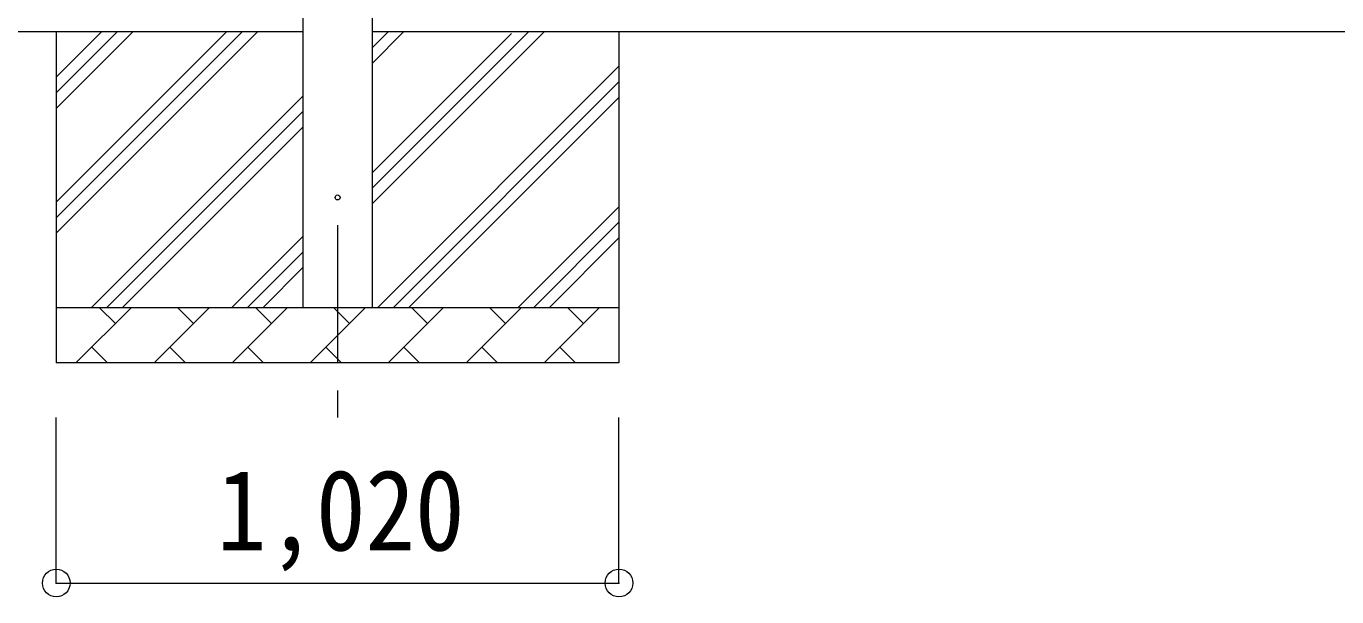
# Model space of a CAD drawing. Units: millimetres at full size, sheet at 1:50; details may follow other scales. Extents: x -14053 to 14053, y -9700 to 9700.
# Drawn here: x -9245 to -6869, y -6358 to -5323 of the extents above; entities that cross this region are included whole.
import ezdxf
from ezdxf.enums import TextEntityAlignment as Align

# ---------------------------------------------------------------- set-up
doc = ezdxf.new("R2010")
doc.units = ezdxf.units.MM
doc.header["$LTSCALE"] = 50
doc.header["$PDMODE"] = 32
doc.header["$PDSIZE"] = 50
doc.linetypes.add('CHAIN1', pattern=[8, 5, -1, 1, -1])
for name, color, linetype, lineweight in [('0-2_建具', 4, 'Continuous', 9), ('0-3_階段', 7, 'CHAIN1', 9), ('0-4_設備', 7, 'Continuous', 9), ('0-8_外構', 6, 'Continuous', 9)]:
    doc.layers.add(name, color=color, linetype=linetype, lineweight=lineweight)
doc.styles.add('ＭＳ ゴシック', font='')
doc.styles.get('ＭＳ ゴシック').set_extended_font_data('MS Gothic')

msp = doc.modelspace()

# ---------------------------------------------------------------- linework, layer by layer
at = {"layer": '0-2_建具'}
for p, q in [((-8742.78, -5833.64), (-8742.78, -2978.64)), ((-8617.78, -2978.64), (-8617.78, -5833.64))]:
    msp.add_line(p, q, dxfattribs=at)
msp.add_circle((-8680.28, -5633.64), 4.5, dxfattribs=at)
at = {"layer": '0-3_階段'}
msp.add_line((-8680.28, -5683.64), (-8680.28, -6032.64), dxfattribs=at)
at = {"layer": '0-4_設備'}
for p, q in [((-8742.78, -5333.64), (-9916.94, -5333.64)), ((-9190.28, -5333.64), (-9190.28, -5933.64)), ((-9190.28, -5698.69), (-8825.23, -5333.64)), ((-9190.28, -5642.12), (-8881.8, -5333.64)), ((-9190.28, -5670.41), (-8853.52, -5333.64)), ((-9190.28, -5472.42), (-9051.51, -5333.64)), ((-9190.28, -5415.85), (-9108.07, -5333.64)), ((-9190.28, -5444.13), (-9079.79, -5333.64)), ((-1069.78, -5333.64), (-8617.78, -5333.64)), ((-8617.78, -5390.75), (-8560.67, -5333.64)), ((-8617.78, -5362.46), (-8588.96, -5333.64)), ((-8617.78, -5617.02), (-8334.4, -5333.64)), ((-8617.78, -5645.31), (-8306.12, -5333.64)), ((-8617.78, -5588.74), (-8365.28, -5336.24)), ((-8170.28, -5333.64), (-8170.28, -5933.64)), ((-8608.13, -5833.64), (-8170.28, -5395.8)), ((-8579.84, -5833.64), (-8170.28, -5424.08)), ((-9127.24, -5833.64), (-8742.78, -5449.18)), ((-8551.56, -5833.64), (-8170.28, -5452.37)), ((-9098.96, -5833.64), (-8742.78, -5477.46)), ((-9070.67, -5833.64), (-8742.78, -5505.75)), ((-8353.57, -5833.64), (-8170.28, -5650.36)), ((-8325.28, -5833.64), (-8170.28, -5678.64)), ((-8872.68, -5833.64), (-8742.78, -5703.74)), ((-8297, -5833.64), (-8170.28, -5706.92)), ((-8844.4, -5833.64), (-8742.78, -5732.02)), ((-8816.12, -5833.64), (-8742.78, -5760.31)), ((-8170.28, -5833.64), (-9190.28, -5833.64)), ((-9154.55, -5933.64), (-9054.55, -5833.64)), ((-9083.1, -5862.19), (-9111.65, -5833.64)), ((-9013.13, -5933.64), (-8913.13, -5833.64)), ((-8941.68, -5862.19), (-8970.23, -5833.64)), ((-8871.7, -5933.64), (-8771.7, -5833.64)), ((-8800.26, -5862.19), (-8828.81, -5833.64)), ((-8730.28, -5933.64), (-8630.28, -5833.64)), ((-8658.84, -5862.19), (-8687.39, -5833.64)), ((-8588.86, -5933.64), (-8488.86, -5833.64)), ((-8517.41, -5862.19), (-8545.97, -5833.64)), ((-8447.44, -5933.64), (-8347.44, -5833.64)), ((-8375.99, -5862.19), (-8404.55, -5833.64)), ((-8306.02, -5933.64), (-8206.02, -5833.64)), ((-8234.57, -5862.19), (-8263.13, -5833.64)), ((-9125.99, -5905.09), (-9097.44, -5933.64)), ((-8984.57, -5905.09), (-8956.02, -5933.64)), ((-8843.15, -5905.09), (-8814.6, -5933.64)), ((-8701.73, -5905.09), (-8673.18, -5933.64)), ((-8560.31, -5905.09), (-8531.75, -5933.64)), ((-8418.89, -5905.09), (-8390.33, -5933.64)), ((-8277.47, -5905.09), (-8248.91, -5933.64)), ((-8170.28, -5933.64), (-9190.28, -5933.64))]:
    msp.add_line(p, q, dxfattribs=at)
at = {"layer": '0-8_外構'}
for p, q in [((-9190.28, -6332.64), (-9190.28, -6032.64)), ((-8170.28, -6332.64), (-8170.28, -6032.64)), ((-9190.28, -6332.64), (-8170.28, -6332.64))]:
    msp.add_line(p, q, dxfattribs=at)
for p in [(-9190.28, -6332.64), (-8170.28, -6332.64)]:
    msp.add_point(p, dxfattribs=at)

# ---------------------------------------------------------------- texts
at = {"layer": '0-8_外構', "color": 7, "style": 'ＭＳ ゴシック', "width": 0.9}
msp.add_text('1,020', height=146.6, dxfattribs=at).set_placement((-8899.03, -6317.64), align=Align.BOTTOM_LEFT)

doc.saveas('drawing.dxf')
